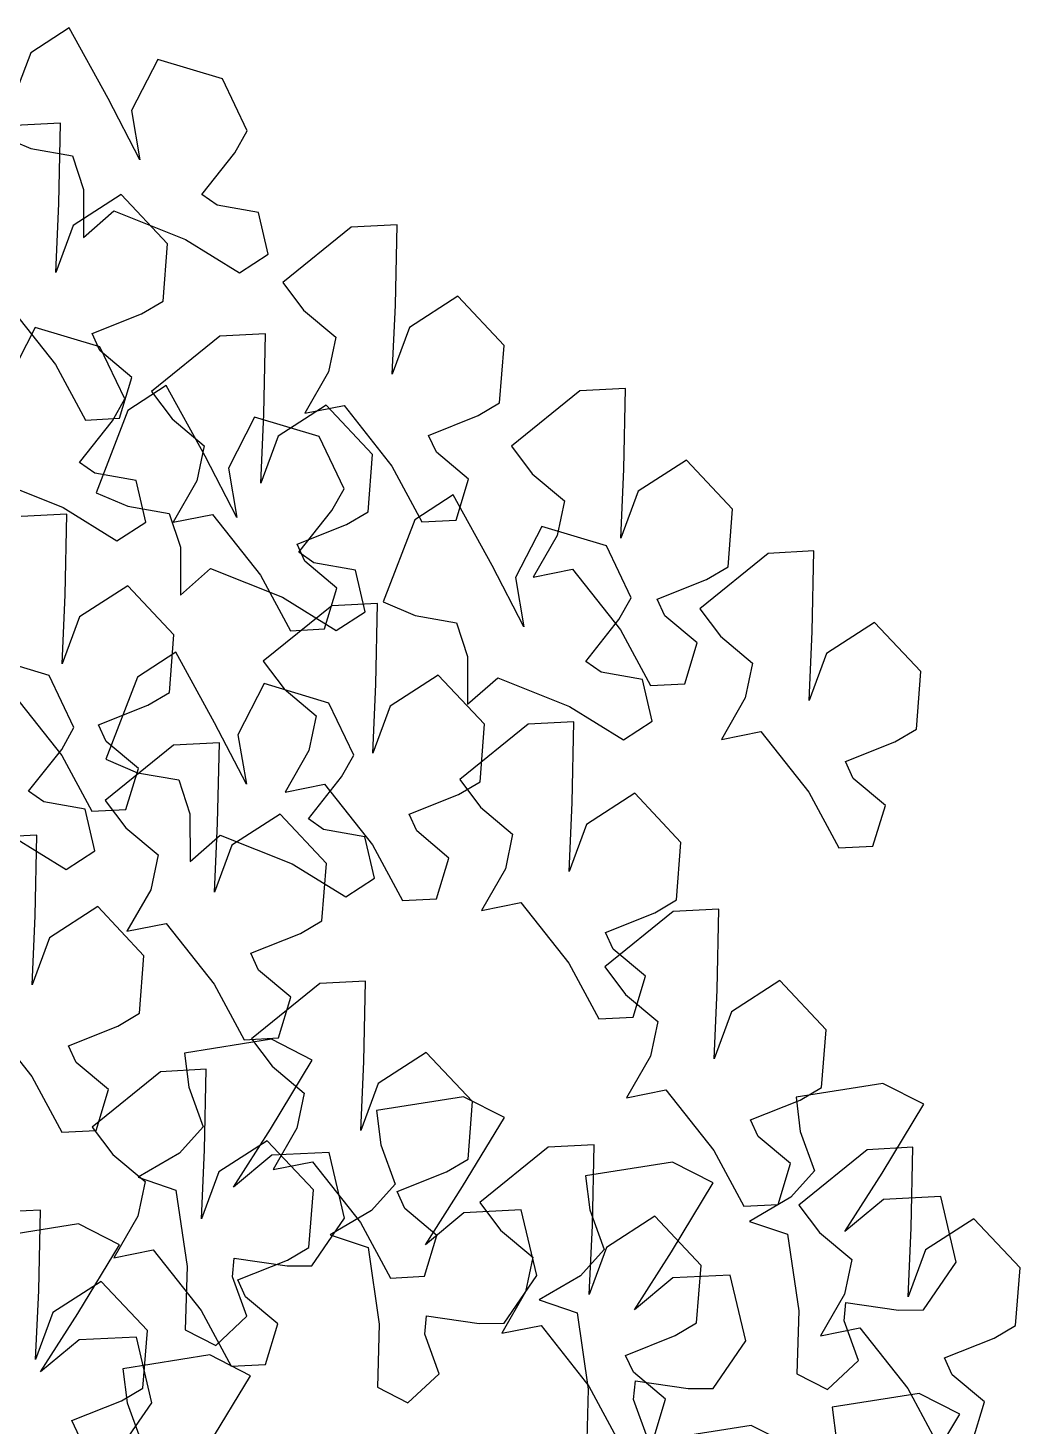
# Model space of a CAD drawing. Header units: millimetres. Extents: x 441156 to 441876, y 4514765 to 4515211.
# Drawn here: x 441542.04 to 441543.145, y 4514822.205 to 4514823.763 of the extents above; entities that cross this region are included whole.
import ezdxf

# ---------------------------------------------------------------- set-up
doc = ezdxf.new("R2010")
doc.units = ezdxf.units.MM
doc.layers.add('01_piscinas', color=254, linetype='Continuous')

msp = doc.modelspace()

# ---------------------------------------------------------------- linework, layer by layer
at = {"layer": '01_piscinas'}
for p, q in [((441542.08567887, 4514823.76340887, 0.00000053), (441542.04281801, 4514823.73556612, 0.00000053)), ((441542.12890954, 4514823.68475271, 0.00000053), (441542.08567887, 4514823.76340887, 0.00000053)), ((441542.04281801, 4514823.73556612, 0.00000053), (441542.00769008, 4514823.64409291, 0.00000053)), ((441542.18413641, 4514823.72831242, 0.00000053), (441542.1549052, 4514823.6714053, 0.00000053)), ((441542.25619395, 4514823.7066348, 0.00000053), (441542.18413641, 4514823.72831242, 0.00000053)), ((441542.28389091, 4514823.64862335, 0.00000053), (441542.25619395, 4514823.7066348, 0.00000053)), ((441542.16437335, 4514823.61641891, 0.00000053), (441542.12890954, 4514823.68475271, 0.00000053)), ((441542.1549052, 4514823.6714053, 0.00000053), (441542.16437335, 4514823.61641891, 0.00000053)), ((441542.07587803, 4514823.65745798, 0.00000053), (441542.02483805, 4514823.65477587, 0.00000053)), ((441542.0739888, 4514823.56772441, 0.00000053), (441542.07587803, 4514823.65745798, 0.00000053)), ((441542.27022734, 4514823.62437961, 0.00000053), (441542.28389091, 4514823.64862335, 0.00000053)), ((441542.00769008, 4514823.64409291, 0.00000053), (441542.04298565, 4514823.62910291, 0.00000053)), ((441542.04298565, 4514823.62910291, 0.00000053), (441542.08908086, 4514823.62096139, 0.00000053)), ((441542.08908086, 4514823.62096139, 0.00000053), (441542.10141294, 4514823.58337024, 0.00000053)), ((441542.23343144, 4514823.57775914, 0.00000053), (441542.27022734, 4514823.62437961, 0.00000053)), ((441542.14359653, 4514823.57783479, 0.00000053), (441542.089828, 4514823.54316738, 0.00000053)), ((441542.10141294, 4514823.58337024, 0.00000053), (441542.10158119, 4514823.53002644, 0.00000053)), ((441542.19516138, 4514823.52303265, 0.00000053), (441542.14359653, 4514823.57783479, 0.00000053)), ((441542.25029603, 4514823.56582991, 0.00000053), (441542.23343144, 4514823.57775914, 0.00000053)), ((441542.07053446, 4514823.49081369, 0.00000053), (441542.0739888, 4514823.56772441, 0.00000053)), ((441542.10158119, 4514823.53002644, 0.00000053), (441542.13514213, 4514823.55951178, 0.00000053)), ((441542.13514213, 4514823.55951178, 0.00000053), (441542.21520203, 4514823.52766479, 0.00000053)), ((441542.29639124, 4514823.55768839, 0.00000053), (441542.25029603, 4514823.56582991, 0.00000053)), ((441542.30719027, 4514823.51141747, 0.00000053), (441542.29639124, 4514823.55768839, 0.00000053)), ((441542.089828, 4514823.54316738, 0.00000053), (441542.07053446, 4514823.49081369, 0.00000053)), ((441542.39985611, 4514823.54140605, 0.00000053), (441542.32369783, 4514823.47975189, 0.00000053)), ((441542.45089608, 4514823.54408816, 0.00000053), (441542.39985611, 4514823.54140605, 0.00000053)), ((441542.44900686, 4514823.45435459, 0.00000053), (441542.45089608, 4514823.54408816, 0.00000053)), ((441542.19014192, 4514823.45894477, 0.00000053), (441542.19516138, 4514823.52303265, 0.00000053)), ((441542.21520203, 4514823.52766479, 0.00000053), (441542.27516238, 4514823.4906119, 0.00000053)), ((441542.27516238, 4514823.4906119, 0.00000053), (441542.30719027, 4514823.51141747, 0.00000053)), ((441542.32369783, 4514823.47975189, 0.00000053), (441542.34676968, 4514823.44912238, 0.00000053)), ((441542.51861459, 4514823.46446496, 0.00000053), (441542.46484605, 4514823.42979756, 0.00000053)), ((441542.57017944, 4514823.40966282, 0.00000053), (441542.51861459, 4514823.46446496, 0.00000053)), ((441542.01676593, 4514823.45614629, 0.00000053), (441542.07017634, 4514823.38853604, 0.00000053)), ((441542.11101063, 4514823.4228043, 0.00000053), (441542.16618706, 4514823.44478087, 0.00000053)), ((441542.16618706, 4514823.44478087, 0.00000053), (441542.19014192, 4514823.45894477, 0.00000053)), ((441542.34676968, 4514823.44912238, 0.00000053), (441542.38261855, 4514823.41902402, 0.00000053)), ((441542.44555252, 4514823.37744387, 0.00000053), (441542.44900686, 4514823.45435459, 0.00000053)), ((441542.04777523, 4514823.42971385, 0.00000053), (441542.01854402, 4514823.37280672, 0.00000053)), ((441542.11983277, 4514823.40803622, 0.00000053), (441542.04777523, 4514823.42971385, 0.00000053)), ((441542.46484605, 4514823.42979756, 0.00000053), (441542.44555252, 4514823.37744387, 0.00000053)), ((441542.11965119, 4514823.40404099, 0.00000053), (441542.11101063, 4514823.4228043, 0.00000053)), ((441542.25324152, 4514823.42000039, 0.00000053), (441542.17708323, 4514823.35834624, 0.00000053)), ((441542.30428149, 4514823.4226825, 0.00000053), (441542.25324152, 4514823.42000039, 0.00000053)), ((441542.30239227, 4514823.33294893, 0.00000053), (441542.30428149, 4514823.4226825, 0.00000053)), ((441542.38261855, 4514823.41902402, 0.00000053), (441542.37450288, 4514823.38030309, 0.00000053)), ((441542.15550005, 4514823.37394263, 0.00000053), (441542.11965119, 4514823.40404099, 0.00000053)), ((441542.14752973, 4514823.35002477, 0.00000053), (441542.11983277, 4514823.40803622, 0.00000053)), ((441542.56515998, 4514823.34557495, 0.00000053), (441542.57017944, 4514823.40966282, 0.00000053)), ((441542.07017634, 4514823.38853604, 0.00000053), (441542.10357707, 4514823.32646711, 0.00000053)), ((441542.14171683, 4514823.32847133, 0.00000053), (441542.15550005, 4514823.37394263, 0.00000053)), ((441542.37450288, 4514823.38030309, 0.00000053), (441542.34797668, 4514823.33402188, 0.00000053)), ((441542.19369882, 4514823.36481667, 0.00000053), (441542.15083797, 4514823.33697391, 0.00000053)), ((441542.17708323, 4514823.35834624, 0.00000053), (441542.20015509, 4514823.32771673, 0.00000053)), ((441542.23692949, 4514823.28616051, 0.00000053), (441542.19369882, 4514823.36481667, 0.00000053)), ((441542.65451067, 4514823.35889409, 0.00000053), (441542.57835238, 4514823.29723993, 0.00000053)), ((441542.70555064, 4514823.3615762, 0.00000053), (441542.65451067, 4514823.35889409, 0.00000053)), ((441542.70366142, 4514823.27184263, 0.00000053), (441542.70555064, 4514823.3615762, 0.00000053)), ((441542.15083797, 4514823.33697391, 0.00000053), (441542.11571003, 4514823.24550071, 0.00000053)), ((441542.13386616, 4514823.32578104, 0.00000053), (441542.14752973, 4514823.35002477, 0.00000053)), ((441542.372, 4514823.34305931, 0.00000053), (441542.31823146, 4514823.3083919, 0.00000053)), ((441542.34797668, 4514823.33402188, 0.00000053), (441542.39178398, 4514823.34277646, 0.00000053)), ((441542.42356485, 4514823.28825717, 0.00000053), (441542.372, 4514823.34305931, 0.00000053)), ((441542.39178398, 4514823.34277646, 0.00000053), (441542.44519439, 4514823.27516621, 0.00000053)), ((441542.54120511, 4514823.33141105, 0.00000053), (441542.56515998, 4514823.34557495, 0.00000053)), ((441542.09707026, 4514823.27916056, 0.00000053), (441542.13386616, 4514823.32578104, 0.00000053)), ((441542.10357707, 4514823.32646711, 0.00000053), (441542.14171683, 4514823.32847133, 0.00000053)), ((441542.20015509, 4514823.32771673, 0.00000053), (441542.23600396, 4514823.29761837, 0.00000053)), ((441542.29215637, 4514823.32972022, 0.00000053), (441542.26292515, 4514823.27281309, 0.00000053)), ((441542.36421391, 4514823.3080426, 0.00000053), (441542.29215637, 4514823.32972022, 0.00000053)), ((441542.29893793, 4514823.25603821, 0.00000053), (441542.30239227, 4514823.33294893, 0.00000053)), ((441542.48602869, 4514823.30943448, 0.00000053), (441542.54120511, 4514823.33141105, 0.00000053)), ((441542.31823146, 4514823.3083919, 0.00000053), (441542.29893793, 4514823.25603821, 0.00000053)), ((441542.39191087, 4514823.25003114, 0.00000053), (441542.36421391, 4514823.3080426, 0.00000053)), ((441542.49466924, 4514823.29067117, 0.00000053), (441542.48602869, 4514823.30943448, 0.00000053)), ((441542.23600396, 4514823.29761837, 0.00000053), (441542.22788829, 4514823.25889743, 0.00000053)), ((441542.41854539, 4514823.22416929, 0.00000053), (441542.42356485, 4514823.28825717, 0.00000053)), ((441542.53051811, 4514823.26057281, 0.00000053), (441542.49466924, 4514823.29067117, 0.00000053)), ((441542.57835238, 4514823.29723993, 0.00000053), (441542.60142424, 4514823.26661043, 0.00000053)), ((441542.11393485, 4514823.26723133, 0.00000053), (441542.09707026, 4514823.27916056, 0.00000053)), ((441542.27239331, 4514823.21782671, 0.00000053), (441542.23692949, 4514823.28616051, 0.00000053)), ((441542.26292515, 4514823.27281309, 0.00000053), (441542.27239331, 4514823.21782671, 0.00000053)), ((441542.44519439, 4514823.27516621, 0.00000053), (441542.47859513, 4514823.21309729, 0.00000053)), ((441542.77326915, 4514823.28195301, 0.00000053), (441542.71950061, 4514823.2472856, 0.00000053)), ((441542.824834, 4514823.22715086, 0.00000053), (441542.77326915, 4514823.28195301, 0.00000053)), ((441541.99878095, 4514823.26091321, 0.00000053), (441542.07884085, 4514823.22906622, 0.00000053)), ((441542.16003006, 4514823.25908982, 0.00000053), (441542.11393485, 4514823.26723133, 0.00000053)), ((441542.17082909, 4514823.2128189, 0.00000053), (441542.16003006, 4514823.25908982, 0.00000053)), ((441542.22788829, 4514823.25889743, 0.00000053), (441542.20136209, 4514823.21261622, 0.00000053)), ((441542.51673489, 4514823.2151015, 0.00000053), (441542.53051811, 4514823.26057281, 0.00000053)), ((441542.60142424, 4514823.26661043, 0.00000053), (441542.63727311, 4514823.23651206, 0.00000053)), ((441542.70020707, 4514823.19493191, 0.00000053), (441542.70366142, 4514823.27184263, 0.00000053)), ((441542.11571003, 4514823.24550071, 0.00000053), (441542.15100561, 4514823.23051071, 0.00000053)), ((441542.37824729, 4514823.22578741, 0.00000053), (441542.39191087, 4514823.25003114, 0.00000053)), ((441542.51357514, 4514823.2431137, 0.00000053), (441542.47071428, 4514823.21527094, 0.00000053)), ((441542.55680581, 4514823.16445754, 0.00000053), (441542.51357514, 4514823.2431137, 0.00000053)), ((441542.71950061, 4514823.2472856, 0.00000053), (441542.70020707, 4514823.19493191, 0.00000053)), ((441542.07884085, 4514823.22906622, 0.00000053), (441542.1388012, 4514823.19201332, 0.00000053)), ((441542.15100561, 4514823.23051071, 0.00000053), (441542.19710081, 4514823.22236919, 0.00000053)), ((441542.34145139, 4514823.17916693, 0.00000053), (441542.37824729, 4514823.22578741, 0.00000053)), ((441542.63727311, 4514823.23651206, 0.00000053), (441542.62915743, 4514823.19779113, 0.00000053)), ((441542.81981454, 4514823.16306299, 0.00000053), (441542.824834, 4514823.22715086, 0.00000053)), ((441542.0830006, 4514823.22155837, 0.00000053), (441542.03196062, 4514823.21887626, 0.00000053)), ((441542.08111137, 4514823.1318248, 0.00000053), (441542.0830006, 4514823.22155837, 0.00000053)), ((441542.1388012, 4514823.19201332, 0.00000053), (441542.17082909, 4514823.2128189, 0.00000053)), ((441542.19710081, 4514823.22236919, 0.00000053), (441542.2094329, 4514823.18477804, 0.00000053)), ((441542.20136209, 4514823.21261622, 0.00000053), (441542.24516939, 4514823.22137081, 0.00000053)), ((441542.24516939, 4514823.22137081, 0.00000053), (441542.2985798, 4514823.15376056, 0.00000053)), ((441542.39459052, 4514823.21000539, 0.00000053), (441542.41854539, 4514823.22416929, 0.00000053)), ((441542.47071428, 4514823.21527094, 0.00000053), (441542.43558635, 4514823.12379774, 0.00000053)), ((441542.47859513, 4514823.21309729, 0.00000053), (441542.51673489, 4514823.2151015, 0.00000053)), ((441542.3394141, 4514823.18802882, 0.00000053), (441542.39459052, 4514823.21000539, 0.00000053)), ((441542.61203269, 4514823.20801725, 0.00000053), (441542.58280147, 4514823.15111013, 0.00000053)), ((441542.62915743, 4514823.19779113, 0.00000053), (441542.60263123, 4514823.15150992, 0.00000053)), ((441542.68409023, 4514823.18633963, 0.00000053), (441542.61203269, 4514823.20801725, 0.00000053)), ((441542.2094329, 4514823.18477804, 0.00000053), (441542.20960114, 4514823.13143424, 0.00000053)), ((441542.34805465, 4514823.16926551, 0.00000053), (441542.3394141, 4514823.18802882, 0.00000053)), ((441542.35831599, 4514823.1672377, 0.00000053), (441542.34145139, 4514823.17916693, 0.00000053)), ((441542.71178718, 4514823.12832817, 0.00000053), (441542.68409023, 4514823.18633963, 0.00000053)), ((441542.91534822, 4514823.18061389, 0.00000053), (441542.86430825, 4514823.17793178, 0.00000053)), ((441542.913459, 4514823.09088032, 0.00000053), (441542.91534822, 4514823.18061389, 0.00000053)), ((441542.38390352, 4514823.13916715, 0.00000053), (441542.34805465, 4514823.16926551, 0.00000053)), ((441542.4044112, 4514823.15909619, 0.00000053), (441542.35831599, 4514823.1672377, 0.00000053)), ((441542.59226962, 4514823.09612374, 0.00000053), (441542.55680581, 4514823.16445754, 0.00000053)), ((441542.86430825, 4514823.17793178, 0.00000053), (441542.78814997, 4514823.11627762, 0.00000053)), ((441542.20960114, 4514823.13143424, 0.00000053), (441542.24316209, 4514823.16091958, 0.00000053)), ((441542.24316209, 4514823.16091958, 0.00000053), (441542.32322199, 4514823.12907259, 0.00000053)), ((441542.2985798, 4514823.15376056, 0.00000053), (441542.33198054, 4514823.09169163, 0.00000053)), ((441542.41521023, 4514823.11282528, 0.00000053), (441542.4044112, 4514823.15909619, 0.00000053)), ((441542.58280147, 4514823.15111013, 0.00000053), (441542.59226962, 4514823.09612374, 0.00000053)), ((441542.60263123, 4514823.15150992, 0.00000053), (441542.64643854, 4514823.1602645, 0.00000053)), ((441542.64643854, 4514823.1602645, 0.00000053), (441542.69984895, 4514823.09265425, 0.00000053)), ((441542.74068325, 4514823.12692252, 0.00000053), (441542.79585967, 4514823.14889909, 0.00000053)), ((441542.79585967, 4514823.14889909, 0.00000053), (441542.81981454, 4514823.16306299, 0.00000053)), ((441542.1507191, 4514823.14193518, 0.00000053), (441542.09695057, 4514823.10726777, 0.00000053)), ((441542.20228395, 4514823.08713304, 0.00000053), (441542.1507191, 4514823.14193518, 0.00000053)), ((441542.3701203, 4514823.09369584, 0.00000053), (441542.38390352, 4514823.13916715, 0.00000053)), ((441542.07765703, 4514823.05491408, 0.00000053), (441542.08111137, 4514823.1318248, 0.00000053)), ((441542.37803082, 4514823.11929527, 0.00000053), (441542.30187254, 4514823.05764111, 0.00000053)), ((441542.32322199, 4514823.12907259, 0.00000053), (441542.38318234, 4514823.0920197, 0.00000053)), ((441542.4290708, 4514823.12197738, 0.00000053), (441542.37803082, 4514823.11929527, 0.00000053)), ((441542.42718157, 4514823.03224381, 0.00000053), (441542.4290708, 4514823.12197738, 0.00000053)), ((441542.43558635, 4514823.12379774, 0.00000053), (441542.47088192, 4514823.10880773, 0.00000053)), ((441542.69812361, 4514823.10408444, 0.00000053), (441542.71178718, 4514823.12832817, 0.00000053)), ((441542.7493238, 4514823.10815921, 0.00000053), (441542.74068325, 4514823.12692252, 0.00000053)), ((441542.09695057, 4514823.10726777, 0.00000053), (441542.07765703, 4514823.05491408, 0.00000053)), ((441542.38318234, 4514823.0920197, 0.00000053), (441542.41521023, 4514823.11282528, 0.00000053)), ((441542.47088192, 4514823.10880773, 0.00000053), (441542.51697713, 4514823.10066622, 0.00000053)), ((441542.66132771, 4514823.05746396, 0.00000053), (441542.69812361, 4514823.10408444, 0.00000053)), ((441542.78517266, 4514823.07806085, 0.00000053), (441542.7493238, 4514823.10815921, 0.00000053)), ((441542.78814997, 4514823.11627762, 0.00000053), (441542.81122183, 4514823.08564812, 0.00000053)), ((441542.1972645, 4514823.02304517, 0.00000053), (441542.20228395, 4514823.08713304, 0.00000053)), ((441542.33198054, 4514823.09169163, 0.00000053), (441542.3701203, 4514823.09369584, 0.00000053)), ((441542.51697713, 4514823.10066622, 0.00000053), (441542.52930922, 4514823.06307507, 0.00000053)), ((441542.69984895, 4514823.09265425, 0.00000053), (441542.73324969, 4514823.03058533, 0.00000053)), ((441542.81122183, 4514823.08564812, 0.00000053), (441542.84707069, 4514823.05554975, 0.00000053)), ((441542.91000466, 4514823.0139696, 0.00000053), (441542.913459, 4514823.09088032, 0.00000053)), ((441542.98306673, 4514823.1009907, 0.00000053), (441542.92929819, 4514823.06632329, 0.00000053)), ((441543.03463158, 4514823.04618856, 0.00000053), (441542.98306673, 4514823.1009907, 0.00000053)), ((441542.77138944, 4514823.03258954, 0.00000053), (441542.78517266, 4514823.07806085, 0.00000053)), ((441542.06312672, 4514823.04180582, 0.00000053), (441541.99106918, 4514823.06348344, 0.00000053)), ((441542.20440493, 4514823.06784718, 0.00000053), (441542.16154407, 4514823.04000442, 0.00000053)), ((441542.2476356, 4514822.98919102, 0.00000053), (441542.20440493, 4514823.06784718, 0.00000053)), ((441542.30187254, 4514823.05764111, 0.00000053), (441542.3249444, 4514823.0270116, 0.00000053)), ((441542.52930922, 4514823.06307507, 0.00000053), (441542.52947746, 4514823.00973127, 0.00000053)), ((441542.67819231, 4514823.04553473, 0.00000053), (441542.66132771, 4514823.05746396, 0.00000053)), ((441542.84707069, 4514823.05554975, 0.00000053), (441542.83895502, 4514823.01682882, 0.00000053)), ((441542.92929819, 4514823.06632329, 0.00000053), (441542.91000466, 4514823.0139696, 0.00000053)), ((441542.09082367, 4514822.98379436, 0.00000053), (441542.06312672, 4514823.04180582, 0.00000053)), ((441542.16154407, 4514823.04000442, 0.00000053), (441542.12641614, 4514822.94853121, 0.00000053)), ((441542.4967893, 4514823.04235418, 0.00000053), (441542.44302077, 4514823.00768678, 0.00000053)), ((441542.54835415, 4514822.98755204, 0.00000053), (441542.4967893, 4514823.04235418, 0.00000053)), ((441542.52947746, 4514823.00973127, 0.00000053), (441542.56303841, 4514823.03921661, 0.00000053)), ((441542.56303841, 4514823.03921661, 0.00000053), (441542.64309831, 4514823.00736962, 0.00000053)), ((441542.72428751, 4514823.03739322, 0.00000053), (441542.67819231, 4514823.04553473, 0.00000053)), ((441543.02961212, 4514822.98210068, 0.00000053), (441543.03463158, 4514823.04618856, 0.00000053)), ((441542.30286247, 4514823.03275072, 0.00000053), (441542.27363126, 4514822.9758436, 0.00000053)), ((441542.37492001, 4514823.0110731, 0.00000053), (441542.30286247, 4514823.03275072, 0.00000053)), ((441542.3249444, 4514823.0270116, 0.00000053), (441542.36079326, 4514822.99691324, 0.00000053)), ((441542.42372723, 4514822.95533309, 0.00000053), (441542.42718157, 4514823.03224381, 0.00000053)), ((441542.73508655, 4514822.99112231, 0.00000053), (441542.72428751, 4514823.03739322, 0.00000053)), ((441542.73324969, 4514823.03058533, 0.00000053), (441542.77138944, 4514823.03258954, 0.00000053)), ((441542.0238885, 4514823.02024668, 0.00000053), (441542.07729891, 4514822.95263642, 0.00000053)), ((441542.1181332, 4514822.9869047, 0.00000053), (441542.17330963, 4514823.00888126, 0.00000053)), ((441542.17330963, 4514823.00888126, 0.00000053), (441542.1972645, 4514823.02304517, 0.00000053)), ((441542.40261697, 4514822.95306165, 0.00000053), (441542.37492001, 4514823.0110731, 0.00000053)), ((441542.44302077, 4514823.00768678, 0.00000053), (441542.42372723, 4514822.95533309, 0.00000053)), ((441542.83895502, 4514823.01682882, 0.00000053), (441542.81242882, 4514822.97054761, 0.00000053)), ((441542.36079326, 4514822.99691324, 0.00000053), (441542.35267759, 4514822.95819231, 0.00000053)), ((441542.64309831, 4514823.00736962, 0.00000053), (441542.70305866, 4514822.97031673, 0.00000053)), ((441542.0771601, 4514822.95955063, 0.00000053), (441542.09082367, 4514822.98379436, 0.00000053)), ((441542.12677376, 4514822.96814138, 0.00000053), (441542.1181332, 4514822.9869047, 0.00000053)), ((441542.28309941, 4514822.92085721, 0.00000053), (441542.2476356, 4514822.98919102, 0.00000053)), ((441542.59691672, 4514822.98751842, 0.00000053), (441542.52075844, 4514822.92586427, 0.00000053)), ((441542.54333469, 4514822.92346417, 0.00000053), (441542.54835415, 4514822.98755204, 0.00000053)), ((441542.64795669, 4514822.99020053, 0.00000053), (441542.59691672, 4514822.98751842, 0.00000053)), ((441542.64606747, 4514822.90046696, 0.00000053), (441542.64795669, 4514822.99020053, 0.00000053)), ((441542.70305866, 4514822.97031673, 0.00000053), (441542.73508655, 4514822.99112231, 0.00000053)), ((441542.81242882, 4514822.97054761, 0.00000053), (441542.85623612, 4514822.97930219, 0.00000053)), ((441542.85623612, 4514822.97930219, 0.00000053), (441542.90964653, 4514822.91169194, 0.00000053)), ((441543.00565726, 4514822.96793678, 0.00000053), (441543.02961212, 4514822.98210068, 0.00000053)), ((441542.20183092, 4514822.96421718, 0.00000053), (441542.12567263, 4514822.90256302, 0.00000053)), ((441542.16262262, 4514822.93804302, 0.00000053), (441542.12677376, 4514822.96814138, 0.00000053)), ((441542.25287089, 4514822.96689929, 0.00000053), (441542.20183092, 4514822.96421718, 0.00000053)), ((441542.25098167, 4514822.87716572, 0.00000053), (441542.25287089, 4514822.96689929, 0.00000053)), ((441542.27363126, 4514822.9758436, 0.00000053), (441542.28309941, 4514822.92085721, 0.00000053)), ((441542.95048083, 4514822.94596021, 0.00000053), (441543.00565726, 4514822.96793678, 0.00000053)), ((441542.0403642, 4514822.91293015, 0.00000053), (441542.0771601, 4514822.95955063, 0.00000053)), ((441542.07729891, 4514822.95263642, 0.00000053), (441542.11069964, 4514822.8905675, 0.00000053)), ((441542.12641614, 4514822.94853121, 0.00000053), (441542.16171171, 4514822.93354121, 0.00000053)), ((441542.35267759, 4514822.95819231, 0.00000053), (441542.32615139, 4514822.9119111, 0.00000053)), ((441542.3889534, 4514822.92881792, 0.00000053), (441542.40261697, 4514822.95306165, 0.00000053)), ((441542.95912138, 4514822.9271969, 0.00000053), (441542.95048083, 4514822.94596021, 0.00000053)), ((441542.1488394, 4514822.89257171, 0.00000053), (441542.16262262, 4514822.93804302, 0.00000053)), ((441542.16171171, 4514822.93354121, 0.00000053), (441542.20780692, 4514822.9253997, 0.00000053)), ((441542.20780692, 4514822.9253997, 0.00000053), (441542.220139, 4514822.88780855, 0.00000053)), ((441542.32615139, 4514822.9119111, 0.00000053), (441542.3699587, 4514822.92066568, 0.00000053)), ((441542.3521575, 4514822.88219744, 0.00000053), (441542.3889534, 4514822.92881792, 0.00000053)), ((441542.3699587, 4514822.92066568, 0.00000053), (441542.4233691, 4514822.85305543, 0.00000053)), ((441542.51937983, 4514822.90930027, 0.00000053), (441542.54333469, 4514822.92346417, 0.00000053)), ((441542.52075844, 4514822.92586427, 0.00000053), (441542.54383029, 4514822.89523475, 0.00000053)), ((441542.99497025, 4514822.89709854, 0.00000053), (441542.95912138, 4514822.9271969, 0.00000053)), ((441542.0572288, 4514822.90100092, 0.00000053), (441542.0403642, 4514822.91293015, 0.00000053)), ((441542.103324, 4514822.89285941, 0.00000053), (441542.0572288, 4514822.90100092, 0.00000053)), ((441542.12567263, 4514822.90256302, 0.00000053), (441542.14874449, 4514822.87193352, 0.00000053)), ((441542.4642034, 4514822.8873237, 0.00000053), (441542.51937983, 4514822.90930027, 0.00000053)), ((441542.64261313, 4514822.82355624, 0.00000053), (441542.64606747, 4514822.90046696, 0.00000053)), ((441542.7156752, 4514822.91057733, 0.00000053), (441542.66190666, 4514822.87590993, 0.00000053)), ((441542.76724005, 4514822.85577519, 0.00000053), (441542.7156752, 4514822.91057733, 0.00000053)), ((441542.90964653, 4514822.91169194, 0.00000053), (441542.94304727, 4514822.84962302, 0.00000053)), ((441542.11412304, 4514822.84658849, 0.00000053), (441542.103324, 4514822.89285941, 0.00000053)), ((441542.11069964, 4514822.8905675, 0.00000053), (441542.1488394, 4514822.89257171, 0.00000053)), ((441542.220139, 4514822.88780855, 0.00000053), (441542.22030725, 4514822.83446474, 0.00000053)), ((441542.3205894, 4514822.8872761, 0.00000053), (441542.26682086, 4514822.85260869, 0.00000053)), ((441542.37215425, 4514822.83247396, 0.00000053), (441542.3205894, 4514822.8872761, 0.00000053)), ((441542.47284396, 4514822.86856039, 0.00000053), (441542.4642034, 4514822.8873237, 0.00000053)), ((441542.54383029, 4514822.89523475, 0.00000053), (441542.57967916, 4514822.8651364, 0.00000053)), ((441542.98118703, 4514822.85162723, 0.00000053), (441542.99497025, 4514822.89709854, 0.00000053)), ((441542.14874449, 4514822.87193352, 0.00000053), (441542.18459336, 4514822.84183516, 0.00000053)), ((441542.24752733, 4514822.800255, 0.00000053), (441542.25098167, 4514822.87716572, 0.00000053)), ((441542.36902209, 4514822.87026821, 0.00000053), (441542.3521575, 4514822.88219744, 0.00000053)), ((441542.4151173, 4514822.86212669, 0.00000053), (441542.36902209, 4514822.87026821, 0.00000053)), ((441542.50869282, 4514822.83846203, 0.00000053), (441542.47284396, 4514822.86856039, 0.00000053)), ((441542.66190666, 4514822.87590993, 0.00000053), (441542.64261313, 4514822.82355624, 0.00000053)), ((441542.04961425, 4514822.86391018, 0.00000053), (441541.99857428, 4514822.86122807, 0.00000053)), ((441542.02213479, 4514822.86283581, 0.00000053), (441542.08209514, 4514822.82578291, 0.00000053)), ((441542.04772503, 4514822.77417661, 0.00000053), (441542.04961425, 4514822.86391018, 0.00000053)), ((441542.22030725, 4514822.83446474, 0.00000053), (441542.25386819, 4514822.86395009, 0.00000053)), ((441542.26682086, 4514822.85260869, 0.00000053), (441542.24752733, 4514822.800255, 0.00000053)), ((441542.25386819, 4514822.86395009, 0.00000053), (441542.33392809, 4514822.8321031, 0.00000053)), ((441542.42591633, 4514822.81585578, 0.00000053), (441542.4151173, 4514822.86212669, 0.00000053)), ((441542.4233691, 4514822.85305543, 0.00000053), (441542.45676984, 4514822.79098651, 0.00000053)), ((441542.57967916, 4514822.8651364, 0.00000053), (441542.57156349, 4514822.82641546, 0.00000053)), ((441542.76222059, 4514822.79168732, 0.00000053), (441542.76724005, 4514822.85577519, 0.00000053)), ((441542.08209514, 4514822.82578291, 0.00000053), (441542.11412304, 4514822.84658849, 0.00000053)), ((441542.18459336, 4514822.84183516, 0.00000053), (441542.17647768, 4514822.80311422, 0.00000053)), ((441542.4949096, 4514822.79299072, 0.00000053), (441542.50869282, 4514822.83846203, 0.00000053)), ((441542.94304727, 4514822.84962302, 0.00000053), (441542.98118703, 4514822.85162723, 0.00000053)), ((441542.33392809, 4514822.8321031, 0.00000053), (441542.39388844, 4514822.7950502, 0.00000053)), ((441542.36713479, 4514822.76838608, 0.00000053), (441542.37215425, 4514822.83247396, 0.00000053)), ((441542.57156349, 4514822.82641546, 0.00000053), (441542.54503729, 4514822.78013425, 0.00000053)), ((441542.39388844, 4514822.7950502, 0.00000053), (441542.42591633, 4514822.81585578, 0.00000053)), ((441542.17647768, 4514822.80311422, 0.00000053), (441542.14995148, 4514822.75683301, 0.00000053)), ((441542.45676984, 4514822.79098651, 0.00000053), (441542.4949096, 4514822.79299072, 0.00000053)), ((441542.73826572, 4514822.77752342, 0.00000053), (441542.76222059, 4514822.79168732, 0.00000053)), ((441542.04427069, 4514822.69726589, 0.00000053), (441542.04772503, 4514822.77417661, 0.00000053)), ((441542.11733276, 4514822.78428698, 0.00000053), (441542.06356423, 4514822.74961958, 0.00000053)), ((441542.16889761, 4514822.72948484, 0.00000053), (441542.11733276, 4514822.78428698, 0.00000053)), ((441542.54503729, 4514822.78013425, 0.00000053), (441542.58884459, 4514822.78888883, 0.00000053)), ((441542.58884459, 4514822.78888883, 0.00000053), (441542.642255, 4514822.72127858, 0.00000053)), ((441542.75856018, 4514822.77873083, 0.00000053), (441542.68240189, 4514822.71707668, 0.00000053)), ((441542.6830893, 4514822.75554685, 0.00000053), (441542.73826572, 4514822.77752342, 0.00000053)), ((441542.80960015, 4514822.78141294, 0.00000053), (441542.75856018, 4514822.77873083, 0.00000053)), ((441542.80771093, 4514822.69167937, 0.00000053), (441542.80960015, 4514822.78141294, 0.00000053)), ((441542.14995148, 4514822.75683301, 0.00000053), (441542.19375879, 4514822.7655876, 0.00000053)), ((441542.19375879, 4514822.7655876, 0.00000053), (441542.2471692, 4514822.69797734, 0.00000053)), ((441542.34317992, 4514822.75422218, 0.00000053), (441542.36713479, 4514822.76838608, 0.00000053)), ((441542.06356423, 4514822.74961958, 0.00000053), (441542.04427069, 4514822.69726589, 0.00000053)), ((441542.2880035, 4514822.73224561, 0.00000053), (441542.34317992, 4514822.75422218, 0.00000053)), ((441542.69172985, 4514822.73678354, 0.00000053), (441542.6830893, 4514822.75554685, 0.00000053)), ((441542.16387815, 4514822.66539697, 0.00000053), (441542.16889761, 4514822.72948484, 0.00000053)), ((441542.29664405, 4514822.7134823, 0.00000053), (441542.2880035, 4514822.73224561, 0.00000053)), ((441542.72757872, 4514822.70668518, 0.00000053), (441542.69172985, 4514822.73678354, 0.00000053)), ((441542.33249291, 4514822.68338394, 0.00000053), (441542.29664405, 4514822.7134823, 0.00000053)), ((441542.642255, 4514822.72127858, 0.00000053), (441542.67565574, 4514822.65920966, 0.00000053)), ((441542.68240189, 4514822.71707668, 0.00000053), (441542.70547375, 4514822.68644717, 0.00000053)), ((441542.2471692, 4514822.69797734, 0.00000053), (441542.28056994, 4514822.63590842, 0.00000053)), ((441542.36469263, 4514822.69870661, 0.00000053), (441542.28853435, 4514822.63705245, 0.00000053)), ((441542.4157326, 4514822.70138872, 0.00000053), (441542.36469263, 4514822.69870661, 0.00000053)), ((441542.41384338, 4514822.61165515, 0.00000053), (441542.4157326, 4514822.70138872, 0.00000053)), ((441542.7137955, 4514822.66121387, 0.00000053), (441542.72757872, 4514822.70668518, 0.00000053)), ((441542.87731866, 4514822.70178975, 0.00000053), (441542.82355012, 4514822.66712234, 0.00000053)), ((441542.92888351, 4514822.6469876, 0.00000053), (441542.87731866, 4514822.70178975, 0.00000053)), ((441542.3187097, 4514822.63791263, 0.00000053), (441542.33249291, 4514822.68338394, 0.00000053)), ((441542.70547375, 4514822.68644717, 0.00000053), (441542.74132262, 4514822.65634881, 0.00000053)), ((441542.80425659, 4514822.61476865, 0.00000053), (441542.80771093, 4514822.69167937, 0.00000053)), ((441542.13992329, 4514822.65123307, 0.00000053), (441542.16387815, 4514822.66539697, 0.00000053)), ((441542.82355012, 4514822.66712234, 0.00000053), (441542.80425659, 4514822.61476865, 0.00000053)), ((441541.99050216, 4514822.66259848, 0.00000053), (441542.04391256, 4514822.59498823, 0.00000053)), ((441542.08474686, 4514822.6292565, 0.00000053), (441542.13992329, 4514822.65123307, 0.00000053)), ((441542.67565574, 4514822.65920966, 0.00000053), (441542.7137955, 4514822.66121387, 0.00000053)), ((441542.74132262, 4514822.65634881, 0.00000053), (441542.73320695, 4514822.61762787, 0.00000053)), ((441542.3108552, 4514822.63641068, 0.00000053), (441542.21407312, 4514822.62109575, 0.00000053)), ((441542.28056994, 4514822.63590842, 0.00000053), (441542.3187097, 4514822.63791263, 0.00000053)), ((441542.28853435, 4514822.63705245, 0.00000053), (441542.3116062, 4514822.60642294, 0.00000053)), ((441542.35639817, 4514822.61321346, 0.00000053), (441542.3108552, 4514822.63641068, 0.00000053)), ((441542.92386405, 4514822.58289973, 0.00000053), (441542.92888351, 4514822.6469876, 0.00000053)), ((441542.09338742, 4514822.61049319, 0.00000053), (441542.08474686, 4514822.6292565, 0.00000053)), ((441542.21407312, 4514822.62109575, 0.00000053), (441542.21873918, 4514822.58303389, 0.00000053)), ((441542.48345111, 4514822.62176552, 0.00000053), (441542.42968257, 4514822.58709812, 0.00000053)), ((441542.53501596, 4514822.56696338, 0.00000053), (441542.48345111, 4514822.62176552, 0.00000053)), ((441542.12923628, 4514822.58039483, 0.00000053), (441542.09338742, 4514822.61049319, 0.00000053)), ((441542.23831444, 4514822.60303361, 0.00000053), (441542.18727447, 4514822.6003515, 0.00000053)), ((441542.23642522, 4514822.51330004, 0.00000053), (441542.23831444, 4514822.60303361, 0.00000053)), ((441542.30989527, 4514822.53644653, 0.00000053), (441542.35639817, 4514822.61321346, 0.00000053)), ((441542.3116062, 4514822.60642294, 0.00000053), (441542.34745507, 4514822.57632458, 0.00000053)), ((441542.41038904, 4514822.53474443, 0.00000053), (441542.41384338, 4514822.61165515, 0.00000053)), ((441542.73320695, 4514822.61762787, 0.00000053), (441542.70668075, 4514822.57134666, 0.00000053)), ((441542.04391256, 4514822.59498823, 0.00000053), (441542.0773133, 4514822.53291931, 0.00000053)), ((441542.18727447, 4514822.6003515, 0.00000053), (441542.11111619, 4514822.53869735, 0.00000053)), ((441542.42968257, 4514822.58709812, 0.00000053), (441542.41038904, 4514822.53474443, 0.00000053)), ((441542.99227825, 4514822.58722677, 0.00000053), (441542.89549616, 4514822.57191185, 0.00000053)), ((441543.03782121, 4514822.56402956, 0.00000053), (441542.99227825, 4514822.58722677, 0.00000053)), ((441542.11545306, 4514822.53492352, 0.00000053), (441542.12923628, 4514822.58039483, 0.00000053)), ((441542.21873918, 4514822.58303389, 0.00000053), (441542.23473602, 4514822.53904352, 0.00000053)), ((441542.34745507, 4514822.57632458, 0.00000053), (441542.3393394, 4514822.53760365, 0.00000053)), ((441542.5249111, 4514822.57234328, 0.00000053), (441542.42812901, 4514822.55702836, 0.00000053)), ((441542.57045406, 4514822.54914606, 0.00000053), (441542.5249111, 4514822.57234328, 0.00000053)), ((441542.70668075, 4514822.57134666, 0.00000053), (441542.75048805, 4514822.58010125, 0.00000053)), ((441542.75048805, 4514822.58010125, 0.00000053), (441542.80389846, 4514822.51249099, 0.00000053)), ((441542.89549616, 4514822.57191185, 0.00000053), (441542.90016222, 4514822.53384998, 0.00000053)), ((441542.89990918, 4514822.56873583, 0.00000053), (441542.92386405, 4514822.58289973, 0.00000053)), ((441542.42812901, 4514822.55702836, 0.00000053), (441542.43279507, 4514822.51896649, 0.00000053)), ((441542.5299965, 4514822.50287551, 0.00000053), (441542.53501596, 4514822.56696338, 0.00000053)), ((441542.84473276, 4514822.54675926, 0.00000053), (441542.89990918, 4514822.56873583, 0.00000053)), ((441542.99131831, 4514822.48726262, 0.00000053), (441543.03782121, 4514822.56402956, 0.00000053)), ((441542.52395116, 4514822.47237913, 0.00000053), (441542.57045406, 4514822.54914606, 0.00000053)), ((441542.85337331, 4514822.52799595, 0.00000053), (441542.84473276, 4514822.54675926, 0.00000053)), ((441542.0773133, 4514822.53291931, 0.00000053), (441542.11545306, 4514822.53492352, 0.00000053)), ((441542.11111619, 4514822.53869735, 0.00000053), (441542.13418805, 4514822.50806784, 0.00000053)), ((441542.23473602, 4514822.53904352, 0.00000053), (441542.20834718, 4514822.50956804, 0.00000053)), ((441542.26844836, 4514822.47156706, 0.00000053), (441542.30989527, 4514822.53644653, 0.00000053)), ((441542.3393394, 4514822.53760365, 0.00000053), (441542.3128132, 4514822.49132244, 0.00000053)), ((441542.88922218, 4514822.49789759, 0.00000053), (441542.85337331, 4514822.52799595, 0.00000053)), ((441542.90016222, 4514822.53384998, 0.00000053), (441542.91615907, 4514822.48985961, 0.00000053)), ((441542.20834718, 4514822.50956804, 0.00000053), (441542.16223421, 4514822.48275043, 0.00000053)), ((441542.23297088, 4514822.43638933, 0.00000053), (441542.23642522, 4514822.51330004, 0.00000053)), ((441542.30603295, 4514822.52341042, 0.00000053), (441542.25226441, 4514822.48874301, 0.00000053)), ((441542.3575978, 4514822.46860828, 0.00000053), (441542.30603295, 4514822.52341042, 0.00000053)), ((441542.37523252, 4514822.5103985, 0.00000053), (441542.3113339, 4514822.50725991, 0.00000053)), ((441542.39248792, 4514822.43715603, 0.00000053), (441542.37523252, 4514822.5103985, 0.00000053)), ((441542.43279507, 4514822.51896649, 0.00000053), (441542.44879192, 4514822.47497612, 0.00000053)), ((441542.61934719, 4514822.51619465, 0.00000053), (441542.5431889, 4514822.4545405, 0.00000053)), ((441542.67038716, 4514822.51887676, 0.00000053), (441542.61934719, 4514822.51619465, 0.00000053)), ((441542.66849794, 4514822.42914319, 0.00000053), (441542.67038716, 4514822.51887676, 0.00000053)), ((441542.80389846, 4514822.51249099, 0.00000053), (441542.8372992, 4514822.45042207, 0.00000053)), ((441542.97472971, 4514822.51339481, 0.00000053), (441542.89857143, 4514822.45174065, 0.00000053)), ((441543.02576968, 4514822.51607691, 0.00000053), (441542.97472971, 4514822.51339481, 0.00000053)), ((441543.02388046, 4514822.42634335, 0.00000053), (441543.02576968, 4514822.51607691, 0.00000053)), ((441542.13418805, 4514822.50806784, 0.00000053), (441542.17003691, 4514822.47796948, 0.00000053)), ((441542.3113339, 4514822.50725991, 0.00000053), (441542.26844836, 4514822.47156706, 0.00000053)), ((441542.3128132, 4514822.49132244, 0.00000053), (441542.3566205, 4514822.50007702, 0.00000053)), ((441542.3566205, 4514822.50007702, 0.00000053), (441542.41003091, 4514822.43246677, 0.00000053)), ((441542.50604163, 4514822.48871161, 0.00000053), (441542.5299965, 4514822.50287551, 0.00000053)), ((441542.75775303, 4514822.49968485, 0.00000053), (441542.66097094, 4514822.48436993, 0.00000053)), ((441542.80329599, 4514822.47648764, 0.00000053), (441542.75775303, 4514822.49968485, 0.00000053)), ((441542.87543896, 4514822.45242628, 0.00000053), (441542.88922218, 4514822.49789759, 0.00000053)), ((441542.17003691, 4514822.47796948, 0.00000053), (441542.16192124, 4514822.43924855, 0.00000053)), ((441542.16223421, 4514822.48275043, 0.00000053), (441542.20454974, 4514822.46842847, 0.00000053)), ((441542.25226441, 4514822.48874301, 0.00000053), (441542.23297088, 4514822.43638933, 0.00000053)), ((441542.45086521, 4514822.46673504, 0.00000053), (441542.50604163, 4514822.48871161, 0.00000053)), ((441542.66097094, 4514822.48436993, 0.00000053), (441542.66563701, 4514822.44630807, 0.00000053)), ((441542.91615907, 4514822.48985961, 0.00000053), (441542.88977022, 4514822.46038413, 0.00000053)), ((441542.94987141, 4514822.42238315, 0.00000053), (441542.99131831, 4514822.48726262, 0.00000053)), ((441542.20454974, 4514822.46842847, 0.00000053), (441542.21699939, 4514822.38317107, 0.00000053)), ((441542.35257834, 4514822.40452041, 0.00000053), (441542.3575978, 4514822.46860828, 0.00000053)), ((441542.44879192, 4514822.47497612, 0.00000053), (441542.42240307, 4514822.44550064, 0.00000053)), ((441542.45950576, 4514822.44797173, 0.00000053), (441542.45086521, 4514822.46673504, 0.00000053)), ((441542.48250426, 4514822.40749966, 0.00000053), (441542.52395116, 4514822.47237913, 0.00000053)), ((441542.7567931, 4514822.3997207, 0.00000053), (441542.80329599, 4514822.47648764, 0.00000053)), ((441542.49535463, 4514822.41787337, 0.00000053), (441542.45950576, 4514822.44797173, 0.00000053)), ((441542.5431889, 4514822.4545405, 0.00000053), (441542.56626076, 4514822.42391099, 0.00000053)), ((441542.8372992, 4514822.45042207, 0.00000053), (441542.87543896, 4514822.45242628, 0.00000053)), ((441542.88977022, 4514822.46038413, 0.00000053), (441542.84365725, 4514822.43356653, 0.00000053)), ((441542.89857143, 4514822.45174065, 0.00000053), (441542.92164329, 4514822.42111114, 0.00000053)), ((441542.99275694, 4514822.45807601, 0.00000053), (441542.94987141, 4514822.42238315, 0.00000053)), ((441543.05665556, 4514822.4612146, 0.00000053), (441542.99275694, 4514822.45807601, 0.00000053)), ((441543.07391096, 4514822.38797212, 0.00000053), (441543.05665556, 4514822.4612146, 0.00000053)), ((441542.05347508, 4514822.4461975, 0.00000053), (441542.00243511, 4514822.4435154, 0.00000053)), ((441542.05158586, 4514822.35646393, 0.00000053), (441542.05347508, 4514822.4461975, 0.00000053)), ((441542.16192124, 4514822.43924855, 0.00000053), (441542.13539504, 4514822.39296733, 0.00000053)), ((441542.356097, 4514822.38416404, 0.00000053), (441542.39248792, 4514822.43715603, 0.00000053)), ((441542.42240307, 4514822.44550064, 0.00000053), (441542.3762901, 4514822.41868303, 0.00000053)), ((441542.41003091, 4514822.43246677, 0.00000053), (441542.44343165, 4514822.37039785, 0.00000053)), ((441542.52538979, 4514822.44319252, 0.00000053), (441542.48250426, 4514822.40749966, 0.00000053)), ((441542.58928841, 4514822.4463311, 0.00000053), (441542.52538979, 4514822.44319252, 0.00000053)), ((441542.60654381, 4514822.37308863, 0.00000053), (441542.58928841, 4514822.4463311, 0.00000053)), ((441542.66563701, 4514822.44630807, 0.00000053), (441542.68163385, 4514822.40231769, 0.00000053)), ((441542.73810567, 4514822.43925357, 0.00000053), (441542.68433713, 4514822.40458616, 0.00000053)), ((441542.78967052, 4514822.38445143, 0.00000053), (441542.73810567, 4514822.43925357, 0.00000053)), ((441542.84365725, 4514822.43356653, 0.00000053), (441542.88597279, 4514822.41924457, 0.00000053)), ((441543.09348819, 4514822.43645372, 0.00000053), (441543.03971965, 4514822.40178631, 0.00000053)), ((441543.14505304, 4514822.38165158, 0.00000053), (441543.09348819, 4514822.43645372, 0.00000053)), ((441542.09609863, 4514822.43068689, 0.00000053), (441541.99931655, 4514822.41537197, 0.00000053)), ((441542.1416416, 4514822.40748968, 0.00000053), (441542.09609863, 4514822.43068689, 0.00000053)), ((441542.3762901, 4514822.41868303, 0.00000053), (441542.41860563, 4514822.40436108, 0.00000053)), ((441542.48157141, 4514822.37240206, 0.00000053), (441542.49535463, 4514822.41787337, 0.00000053)), ((441542.56626076, 4514822.42391099, 0.00000053), (441542.60210963, 4514822.39381263, 0.00000053)), ((441542.6650436, 4514822.35223247, 0.00000053), (441542.66849794, 4514822.42914319, 0.00000053)), ((441542.88597279, 4514822.41924457, 0.00000053), (441542.89842243, 4514822.33398717, 0.00000053)), ((441542.92164329, 4514822.42111114, 0.00000053), (441542.95749215, 4514822.39101278, 0.00000053)), ((441543.02042612, 4514822.34943263, 0.00000053), (441543.02388046, 4514822.42634335, 0.00000053)), ((441542.0951387, 4514822.33072274, 0.00000053), (441542.1416416, 4514822.40748968, 0.00000053)), ((441542.13539504, 4514822.39296733, 0.00000053), (441542.17920234, 4514822.40172192, 0.00000053)), ((441542.17920234, 4514822.40172192, 0.00000053), (441542.23261275, 4514822.33411167, 0.00000053)), ((441542.32862347, 4514822.3903565, 0.00000053), (441542.35257834, 4514822.40452041, 0.00000053)), ((441542.41860563, 4514822.40436108, 0.00000053), (441542.43105528, 4514822.31910368, 0.00000053)), ((441542.68163385, 4514822.40231769, 0.00000053), (441542.65524501, 4514822.37284222, 0.00000053)), ((441542.68433713, 4514822.40458616, 0.00000053), (441542.6650436, 4514822.35223247, 0.00000053)), ((441543.03971965, 4514822.40178631, 0.00000053), (441543.02042612, 4514822.34943263, 0.00000053)), ((441542.26759834, 4514822.37186133, 0.00000053), (441542.26949706, 4514822.39243111, 0.00000053)), ((441542.26949706, 4514822.39243111, 0.00000053), (441542.32826953, 4514822.38387517, 0.00000053)), ((441542.27344705, 4514822.36837994, 0.00000053), (441542.32862347, 4514822.3903565, 0.00000053)), ((441542.60210963, 4514822.39381263, 0.00000053), (441542.59399395, 4514822.35509169, 0.00000053)), ((441542.71534619, 4514822.33484124, 0.00000053), (441542.7567931, 4514822.3997207, 0.00000053)), ((441542.78465106, 4514822.32036355, 0.00000053), (441542.78967052, 4514822.38445143, 0.00000053)), ((441542.95749215, 4514822.39101278, 0.00000053), (441542.94937648, 4514822.35229185, 0.00000053)), ((441543.03752005, 4514822.33498013, 0.00000053), (441543.07391096, 4514822.38797212, 0.00000053)), ((441542.21699939, 4514822.38317107, 0.00000053), (441542.21489081, 4514822.31271744, 0.00000053)), ((441542.28359519, 4514822.32787096, 0.00000053), (441542.26759834, 4514822.37186133, 0.00000053)), ((441542.32826953, 4514822.38387517, 0.00000053), (441542.356097, 4514822.38416404, 0.00000053)), ((441542.44343165, 4514822.37039785, 0.00000053), (441542.48157141, 4514822.37240206, 0.00000053)), ((441542.5701529, 4514822.32009664, 0.00000053), (441542.60654381, 4514822.37308863, 0.00000053)), ((441542.65524501, 4514822.37284222, 0.00000053), (441542.60913204, 4514822.34602461, 0.00000053)), ((441542.75823172, 4514822.37053409, 0.00000053), (441542.71534619, 4514822.33484124, 0.00000053)), ((441542.82213035, 4514822.37367268, 0.00000053), (441542.75823172, 4514822.37053409, 0.00000053)), ((441542.83938575, 4514822.30043021, 0.00000053), (441542.82213035, 4514822.37367268, 0.00000053)), ((441543.14003358, 4514822.31756371, 0.00000053), (441543.14505304, 4514822.38165158, 0.00000053)), ((441542.04813152, 4514822.27955322, 0.00000053), (441542.05158586, 4514822.35646393, 0.00000053)), ((441542.12119359, 4514822.36657431, 0.00000053), (441542.06742506, 4514822.3319069, 0.00000053)), ((441542.17275844, 4514822.31177217, 0.00000053), (441542.12119359, 4514822.36657431, 0.00000053)), ((441542.2820876, 4514822.34961662, 0.00000053), (441542.27344705, 4514822.36837994, 0.00000053)), ((441542.59399395, 4514822.35509169, 0.00000053), (441542.56746775, 4514822.30881048, 0.00000053)), ((441542.31793647, 4514822.31951826, 0.00000053), (441542.2820876, 4514822.34961662, 0.00000053)), ((441542.60913204, 4514822.34602461, 0.00000053), (441542.65144757, 4514822.33170265, 0.00000053)), ((441542.94937648, 4514822.35229185, 0.00000053), (441542.92285028, 4514822.30601064, 0.00000053)), ((441542.94902139, 4514822.32267743, 0.00000053), (441542.95092011, 4514822.34324721, 0.00000053)), ((441542.95092011, 4514822.34324721, 0.00000053), (441543.00969258, 4514822.33469126, 0.00000053)), ((441542.06742506, 4514822.3319069, 0.00000053), (441542.04813152, 4514822.27955322, 0.00000053)), ((441542.0536918, 4514822.26584328, 0.00000053), (441542.0951387, 4514822.33072274, 0.00000053)), ((441542.23261275, 4514822.33411167, 0.00000053), (441542.26601349, 4514822.27204274, 0.00000053)), ((441542.24892292, 4514822.29538326, 0.00000053), (441542.28359519, 4514822.32787096, 0.00000053)), ((441542.48165424, 4514822.30779394, 0.00000053), (441542.48355296, 4514822.32836372, 0.00000053)), ((441542.48355296, 4514822.32836372, 0.00000053), (441542.54232542, 4514822.31980777, 0.00000053)), ((441542.65144757, 4514822.33170265, 0.00000053), (441542.66389721, 4514822.24644525, 0.00000053)), ((441542.89842243, 4514822.33398717, 0.00000053), (441542.89631386, 4514822.26353354, 0.00000053)), ((441542.96501823, 4514822.27868705, 0.00000053), (441542.94902139, 4514822.32267743, 0.00000053)), ((441543.00969258, 4514822.33469126, 0.00000053), (441543.03752005, 4514822.33498013, 0.00000053)), ((441542.16773898, 4514822.2476843, 0.00000053), (441542.17275844, 4514822.31177217, 0.00000053)), ((441542.21489081, 4514822.31271744, 0.00000053), (441542.24892292, 4514822.29538326, 0.00000053)), ((441542.30415325, 4514822.27404696, 0.00000053), (441542.31793647, 4514822.31951826, 0.00000053)), ((441542.43105528, 4514822.31910368, 0.00000053), (441542.42894671, 4514822.24865004, 0.00000053)), ((441542.49765108, 4514822.26380356, 0.00000053), (441542.48165424, 4514822.30779394, 0.00000053)), ((441542.54232542, 4514822.31980777, 0.00000053), (441542.5701529, 4514822.32009664, 0.00000053)), ((441542.56746775, 4514822.30881048, 0.00000053), (441542.61127506, 4514822.31756506, 0.00000053)), ((441542.61127506, 4514822.31756506, 0.00000053), (441542.66468547, 4514822.24995481, 0.00000053)), ((441542.76069619, 4514822.30619965, 0.00000053), (441542.78465106, 4514822.32036355, 0.00000053)), ((441542.92285028, 4514822.30601064, 0.00000053), (441542.96665758, 4514822.31476522, 0.00000053)), ((441542.96665758, 4514822.31476522, 0.00000053), (441543.02006799, 4514822.24715497, 0.00000053)), ((441543.11607872, 4514822.30339981, 0.00000053), (441543.14003358, 4514822.31756371, 0.00000053)), ((441542.09657733, 4514822.30153613, 0.00000053), (441542.0536918, 4514822.26584328, 0.00000053)), ((441542.16047595, 4514822.30467472, 0.00000053), (441542.09657733, 4514822.30153613, 0.00000053)), ((441542.17773135, 4514822.23143225, 0.00000053), (441542.16047595, 4514822.30467472, 0.00000053)), ((441542.70551977, 4514822.28422308, 0.00000053), (441542.76069619, 4514822.30619965, 0.00000053)), ((441542.80299483, 4514822.24743821, 0.00000053), (441542.83938575, 4514822.30043021, 0.00000053)), ((441543.06090229, 4514822.28142324, 0.00000053), (441543.11607872, 4514822.30339981, 0.00000053)), ((441542.2421125, 4514822.2847371, 0.00000053), (441542.14533042, 4514822.26942218, 0.00000053)), ((441542.28765547, 4514822.26153989, 0.00000053), (441542.2421125, 4514822.2847371, 0.00000053)), ((441542.71416032, 4514822.26545977, 0.00000053), (441542.70551977, 4514822.28422308, 0.00000053)), ((441542.93034596, 4514822.24619935, 0.00000053), (441542.96501823, 4514822.27868705, 0.00000053)), ((441543.06954284, 4514822.26265992, 0.00000053), (441543.06090229, 4514822.28142324, 0.00000053)), ((441542.14533042, 4514822.26942218, 0.00000053), (441542.14999648, 4514822.23136032, 0.00000053)), ((441542.24115257, 4514822.18477295, 0.00000053), (441542.28765547, 4514822.26153989, 0.00000053)), ((441542.26601349, 4514822.27204274, 0.00000053), (441542.30415325, 4514822.27404696, 0.00000053)), ((441542.46297881, 4514822.23131586, 0.00000053), (441542.49765108, 4514822.26380356, 0.00000053)), ((441542.75000918, 4514822.23536141, 0.00000053), (441542.71416032, 4514822.26545977, 0.00000053)), ((441542.89631386, 4514822.26353354, 0.00000053), (441542.93034596, 4514822.24619935, 0.00000053)), ((441543.10539171, 4514822.23256157, 0.00000053), (441543.06954284, 4514822.26265992, 0.00000053)), ((441542.14378412, 4514822.2335204, 0.00000053), (441542.16773898, 4514822.2476843, 0.00000053)), ((441542.42894671, 4514822.24865004, 0.00000053), (441542.46297881, 4514822.23131586, 0.00000053)), ((441542.66389721, 4514822.24644525, 0.00000053), (441542.66178864, 4514822.17599162, 0.00000053)), ((441542.66468547, 4514822.24995481, 0.00000053), (441542.69808621, 4514822.18788589, 0.00000053)), ((441542.71449617, 4514822.23513551, 0.00000053), (441542.71639489, 4514822.25570529, 0.00000053)), ((441542.71639489, 4514822.25570529, 0.00000053), (441542.77516736, 4514822.24714935, 0.00000053)), ((441542.77516736, 4514822.24714935, 0.00000053), (441542.80299483, 4514822.24743821, 0.00000053)), ((441543.02006799, 4514822.24715497, 0.00000053), (441543.05346873, 4514822.18508605, 0.00000053)), ((441542.08860769, 4514822.21154383, 0.00000053), (441542.14378412, 4514822.2335204, 0.00000053)), ((441542.14134044, 4514822.17844025, 0.00000053), (441542.17773135, 4514822.23143225, 0.00000053)), ((441542.14999648, 4514822.23136032, 0.00000053), (441542.16599332, 4514822.18736994, 0.00000053)), ((441542.73049302, 4514822.19114513, 0.00000053), (441542.71449617, 4514822.23513551, 0.00000053)), ((441542.73622596, 4514822.1898901, 0.00000053), (441542.75000918, 4514822.23536141, 0.00000053)), ((441543.0325473, 4514822.24186645, 0.00000053), (441542.93576521, 4514822.22655153, 0.00000053)), ((441543.07809027, 4514822.21866924, 0.00000053), (441543.0325473, 4514822.24186645, 0.00000053)), ((441543.09160849, 4514822.18709026, 0.00000053), (441543.10539171, 4514822.23256157, 0.00000053)), ((441542.93576521, 4514822.22655153, 0.00000053), (441542.94043128, 4514822.18848966, 0.00000053)), ((441543.03158737, 4514822.1419023, 0.00000053), (441543.07809027, 4514822.21866924, 0.00000053)), ((441542.09724825, 4514822.19278051, 0.00000053), (441542.08860769, 4514822.21154383, 0.00000053)), ((441542.8454929, 4514822.20621568, 0.00000053), (441542.74871081, 4514822.19090075, 0.00000053)), ((441542.89103586, 4514822.18301847, 0.00000053), (441542.8454929, 4514822.20621568, 0.00000053))]:
    msp.add_line(p, q, dxfattribs=at)

doc.saveas('drawing.dxf')
